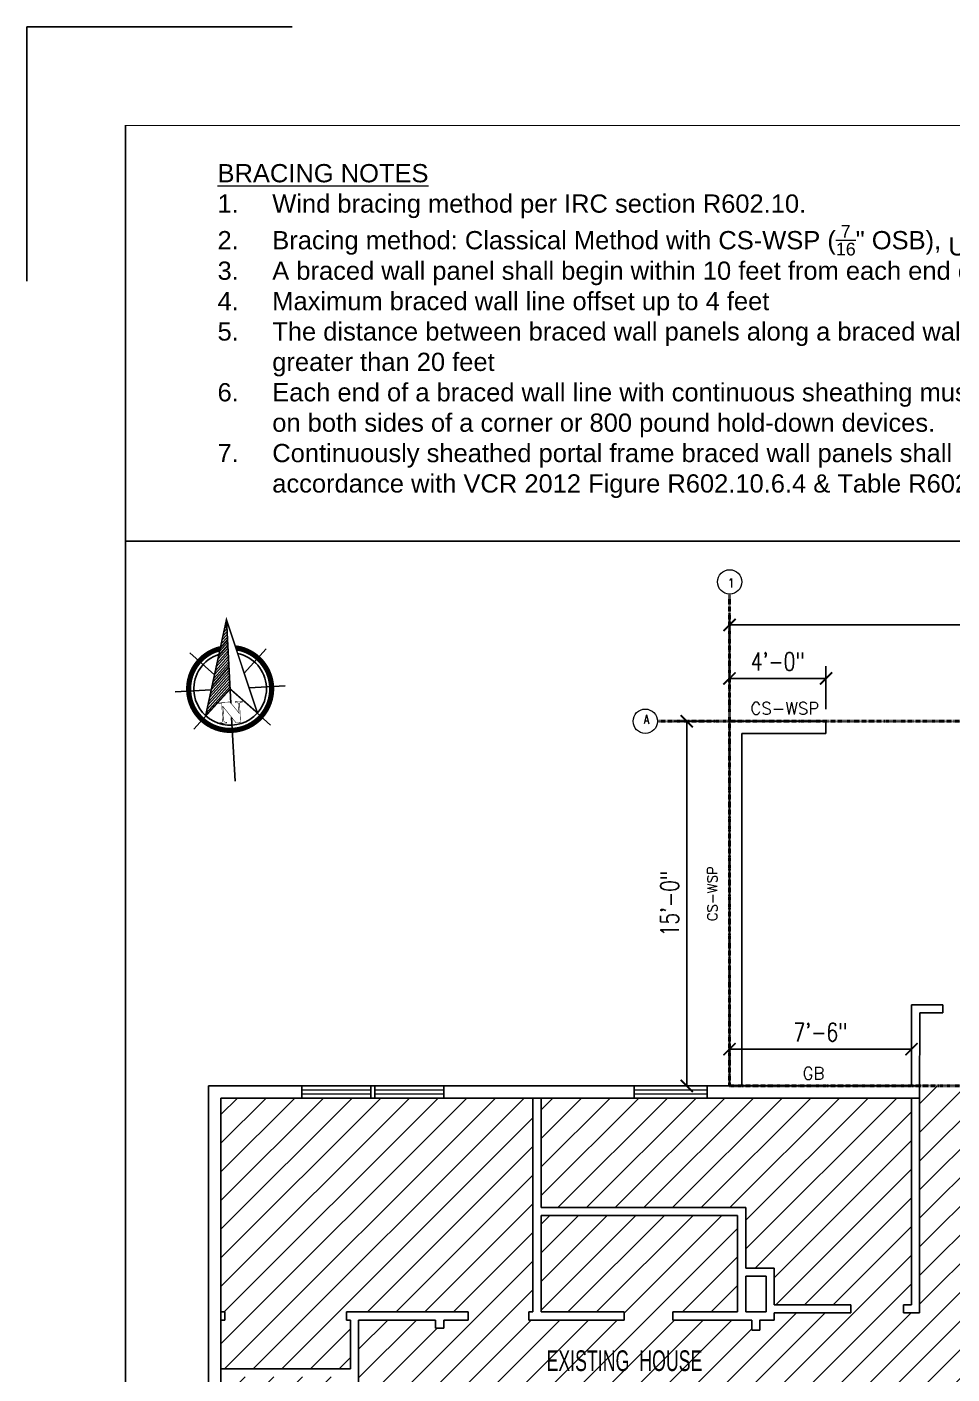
# Model space of a CAD drawing. Header units: inches. Extents: x 26998 to 46838, y -509 to 4343.
# Drawn here: x 36386 to 36843, y 2328 to 2993 of the extents above; entities that cross this region are included whole.
import ezdxf

# ---------------------------------------------------------------- set-up
doc = ezdxf.new("R2010")
doc.units = ezdxf.units.IN
doc.header["$LTSCALE"] = 0.5
doc.header["$MEASUREMENT"] = 0
doc.linetypes.add('DASHED', pattern=[0.75, 0.5, -0.25])
doc.linetypes.add('Double Dash 3_8_', pattern=[1, 0.375, -0.125, 0.125, -0.125, 0.125, -0.125])
doc.layers.get('Defpoints').update_dxf_attribs({"color": 140})
doc.layers.add('A-Anno-Text-Sect', color=7, linetype='Continuous')
doc.layers.add('Title Block', color=7, linetype='Continuous')
for name, color, linetype, lineweight in [('A-DETL', 90, 'Continuous', 9), ('G-ANNO-TEXT', 231, 'Continuous', 9), ('None', 7, 'Continuous', 0), ('TXT', 4, 'Continuous', 9)]:
    doc.layers.add(name, color=color, linetype=linetype, lineweight=lineweight)
doc.styles.add('AGSROMANS', font='romans')
doc.styles.add('Arch-Dim', font='romans.shx', dxfattribs={"width": 0.75})
doc.styles.add('ARIAL', font='arial.ttf')
doc.styles.add('RomanS_B', font='', dxfattribs={"width": 0.75, "height": 4.549842})
doc.styles.get("Standard").update_dxf_attribs({"font": 'romans.shx', "width": 0.75})
doc.styles.get('RomanS_B').set_extended_font_data('RomanS', bold=True)
doc.dimstyles.new('Aec-Arch-I-96', dxfattribs={"dimscale": 96, "dimtxt": 0.09375, "dimasz": 0.0625, "dimexe": 0.0625, "dimexo": 0.0625, "dimgap": 0.03125, "dimtad": 1, "dimdec": 4, "dimzin": 3, "dimdsep": 46, "dimlunit": 4, "dimtxsty": 'Arch-Dim', "dimblk": 'ARCHTICK', "dimcen": 0.09375, "dimazin": 2, "dimtfac": 0.75, "dimtdec": 4, "dimtix": 1, "dimtmove": 2, "dimatfit": 2, "dimfxl": 1, "dimtolj": 1, "dimtzin": 0, "dimarcsym": 0})

# ---------------------------------------------------------------- blocks, each defined once
blk = doc.blocks.new('_ArchTick')
at = {"color": 0, "linetype": 'ByBlock', "const_width": 0.15}
blk.add_lwpolyline([(-0.5, -0.5), (0.5, 0.5)], dxfattribs=at)
blk = doc.blocks.new('*D1078')
at = {"layer": 'A-Anno-Text-Sect', "color": 0, "linetype": 'Continuous', "lineweight": -2, "transparency": 16777216}
for p, q in [((36733.08, 2655.94), (36733.08, 2703.49)), ((37128.88, 2655.94), (37128.88, 2703.49)), ((36733.08, 2697.49), (37128.88, 2697.49))]:
    blk.add_line(p, q, dxfattribs=at)
at = {"layer": 'Defpoints', "color": 0, "linetype": 'Continuous', "transparency": 16777216}
for p in [(37128.88, 2697.49), (36733.08, 2649.94), (37128.88, 2649.94)]:
    blk.add_point(p, dxfattribs=at)
at = {"layer": 'A-Anno-Text-Sect', "color": 0, "linetype": 'Continuous', "lineweight": -2, "transparency": 16777216, "xscale": 6, "yscale": 6, "zscale": 6, "rotation": 180}
blk.add_blockref('_ArchTick', (36733.08, 2697.49), dxfattribs=at)
at = {"layer": 'A-Anno-Text-Sect', "color": 0, "linetype": 'Continuous', "lineweight": -2, "transparency": 16777216, "xscale": 6, "yscale": 6, "zscale": 6}
blk.add_blockref('_ArchTick', (37128.88, 2697.49), dxfattribs=at)
at = {"layer": 'A-Anno-Text-Sect', "color": 0, "linetype": 'Continuous', "transparency": 16777216, "insert": (36930.98, 2705.85), "char_height": 9, "attachment_point": 5, "style": 'Arch-Dim'}
blk.add_mtext('\\A1;33\'-0"', dxfattribs=at)
blk = doc.blocks.new('*X797')
at = {"color": 0}
for p, q in [((146.95, -410.95), (147.62, -410.29)), ((147.15, -410.22), (147.62, -409.76)), ((147.35, -409.49), (147.62, -409.23)), ((147.55, -408.76), (147.62, -408.7)), ((145.96, -414.6), (147.62, -412.94)), ((146.16, -413.87), (147.62, -412.41)), ((146.36, -413.14), (147.62, -411.88)), ((146.55, -412.41), (147.62, -411.35)), ((146.75, -411.68), (147.62, -410.82)), ((144.96, -418.25), (147.62, -415.59)), ((145.16, -417.52), (147.62, -415.06)), ((145.36, -416.79), (147.62, -414.53)), ((145.56, -416.06), (147.62, -414)), ((145.76, -415.33), (147.62, -413.47)), ((144.16, -421.17), (147.62, -417.71)), ((144.36, -420.44), (147.62, -417.18)), ((144.56, -419.71), (147.62, -416.65)), ((144.76, -418.98), (147.62, -416.12)), ((143.16, -424.82), (147.62, -420.36)), ((143.36, -424.09), (147.62, -419.83)), ((143.56, -423.36), (147.62, -419.3)), ((143.76, -422.63), (147.62, -418.77)), ((143.96, -421.9), (147.62, -418.24)), ((142.76, -426.28), (147.62, -421.42)), ((142.96, -425.55), (147.62, -420.89))]:
    blk.add_line(p, q, dxfattribs=at)
blk = doc.blocks.new('North')
for p, q in [((-0.05, 18.32), (-0.05, 2.23)), ((-2.92, 7.82), (-7.42, 12.32)), ((2.82, 7.82), (7.32, 12.32)), ((-3.71, 4.95), (-10.67, 4.95)), ((3.61, 4.95), (10.57, 4.95)), ((-2.92, 2.08), (-7.42, -2.42)), ((2.82, 2.08), (7.32, -2.42)), ((-0.05, -0.54), (-0.05, -12.88))]:
    blk.add_line(p, q)
for points, const_width in [([(-5.06, -0.01), (-0.05, 18.32), (4.95, 0.05), (-0.05, 4.95), (-5.06, -0.01)], 0.3), ([(-1.6, -0.98), (-1.6, -1.05), (-1.59, -1.12), (-1.58, -1.18), (-1.57, -1.22), (-1.56, -1.27), (-1.54, -1.31), (-1.52, -1.33), (-1.5, -1.35), (-1.47, -1.37), (-1.44, -1.38), (-1.4, -1.4), (-1.34, -1.41), (-1.28, -1.42), (-1.21, -1.43), (-1.13, -1.43), (-1.05, -1.43), (-1.05, -1.59), (-2.39, -1.59), (-2.39, -1.43), (-2.35, -1.43), (-2.28, -1.43), (-2.21, -1.43), (-2.14, -1.42), (-2.09, -1.41), (-2.04, -1.4), (-2, -1.38), (-1.96, -1.37), (-1.94, -1.35), (-1.91, -1.33), (-1.88, -1.31), (-1.86, -1.27), (-1.85, -1.23), (-1.83, -1.18), (-1.82, -1.12), (-1.81, -1.06), (-1.81, -1), (-1.81, 2.29), (-2.39, 2.29), (-2.39, 2.44), (-0.21, 2.44), (1.39, 0.24), (1.39, 1.81), (1.39, 1.88), (1.38, 1.95), (1.37, 2), (1.36, 2.06), (1.35, 2.1), (1.33, 2.14), (1.31, 2.17), (1.29, 2.19), (1.26, 2.21), (1.22, 2.23), (1.17, 2.25), (1.12, 2.26), (1.06, 2.27), (0.99, 2.28), (0.92, 2.29), (0.84, 2.29), (0.82, 2.29), (0.82, 2.44), (2.16, 2.44), (2.16, 2.29), (2.12, 2.29), (2.04, 2.29), (1.98, 2.28), (1.92, 2.27), (1.86, 2.26), (1.81, 2.25), (1.77, 2.24), (1.73, 2.22), (1.71, 2.2), (1.69, 2.18), (1.67, 2.15), (1.65, 2.1), (1.63, 2.06), (1.62, 2.01), (1.61, 1.95), (1.61, 1.88), (1.61, 1.81), (1.61, -1.59), (0.7, -1.59), (-1.6, 1.62), (-1.6, -0.98), (-1.6, -0.98)], 0.1)]:
    blk.add_lwpolyline(points, dxfattribs=dict(const_width=const_width))
at = {"const_width": 1}
for points in [[(-8.05, 4.95, 1), (7.95, 4.95, 0.359415), (1.47, 12.8, 1)], [(-1.57, 12.8, 0.359415), (-8.05, 4.95, 1)]]:
    blk.add_lwpolyline(points, format="xyb", dxfattribs=at)
for start, end in [(105.027, 180), (0, 74.973), (180, 0)]:
    blk.add_arc((-0.05, 4.95), 7, start, end)
blk.add_blockref('*X797', (-147.67, 426.84))
blk = doc.blocks.new('*D1079')
at = {"layer": 'A-Anno-Text-Sect', "color": 0, "linetype": 'Continuous', "lineweight": -2, "transparency": 16777216}
for p, q in [((36733.08, 2655.94), (36733.08, 2677.07)), ((36780.67, 2655.94), (36780.67, 2677.07)), ((36780.67, 2671.07), (36733.08, 2671.07))]:
    blk.add_line(p, q, dxfattribs=at)
at = {"layer": 'Defpoints', "color": 0, "linetype": 'Continuous', "transparency": 16777216}
for p in [(36733.08, 2671.07), (36733.08, 2649.94), (36780.67, 2649.94)]:
    blk.add_point(p, dxfattribs=at)
at = {"layer": 'A-Anno-Text-Sect', "color": 0, "linetype": 'Continuous', "lineweight": -2, "transparency": 16777216, "xscale": 6, "yscale": 6, "zscale": 6, "rotation": 180}
blk.add_blockref('_ArchTick', (36733.08, 2671.07), dxfattribs=at)
at = {"layer": 'A-Anno-Text-Sect', "color": 0, "linetype": 'Continuous', "lineweight": -2, "transparency": 16777216, "xscale": 6, "yscale": 6, "zscale": 6}
blk.add_blockref('_ArchTick', (36780.67, 2671.07), dxfattribs=at)
at = {"layer": 'A-Anno-Text-Sect', "color": 0, "linetype": 'Continuous', "transparency": 16777216, "insert": (36756.88, 2679.43), "char_height": 9, "attachment_point": 5, "style": 'Arch-Dim'}
blk.add_mtext('\\A1;4\'-0"', dxfattribs=at)
blk = doc.blocks.new('*D1082')
at = {"layer": 'A-Anno-Text-Sect', "color": 0, "linetype": 'Continuous', "lineweight": -2, "transparency": 16777216}
for p, q in [((36727.08, 2649.94), (36705.94, 2649.94)), ((36711.94, 2649.94), (36711.94, 2469.94)), ((36727.08, 2469.94), (36705.94, 2469.94))]:
    blk.add_line(p, q, dxfattribs=at)
at = {"layer": 'Defpoints', "color": 0, "linetype": 'Continuous', "transparency": 16777216}
for p in [(36733.08, 2649.94), (36711.94, 2469.94), (36733.08, 2469.94)]:
    blk.add_point(p, dxfattribs=at)
at = {"layer": 'A-Anno-Text-Sect', "color": 0, "linetype": 'Continuous', "lineweight": -2, "transparency": 16777216, "xscale": 6, "yscale": 6, "zscale": 6}
for p, rotation in [((36711.94, 2649.94), 90), ((36711.94, 2469.94), 270)]:
    blk.add_blockref('_ArchTick', p, dxfattribs=dict(at, rotation=rotation))
at = {"layer": 'A-Anno-Text-Sect', "color": 0, "linetype": 'Continuous', "transparency": 16777216, "insert": (36703.58, 2559.94), "char_height": 9, "attachment_point": 5, "rotation": 90, "style": 'Arch-Dim'}
blk.add_mtext('\\A1;15\'-0"', dxfattribs=at)
blk = doc.blocks.new('*D1088')
at = {"layer": 'A-Anno-Text-Sect', "color": 0, "linetype": 'Continuous', "lineweight": -2, "transparency": 16777216}
for p, q in [((36733.08, 2475.94), (36733.08, 2494.07)), ((36822.88, 2475.94), (36822.88, 2494.07)), ((36733.08, 2488.07), (36822.88, 2488.07))]:
    blk.add_line(p, q, dxfattribs=at)
at = {"layer": 'Defpoints', "color": 0, "linetype": 'Continuous', "transparency": 16777216}
for p in [(36822.88, 2488.07), (36733.08, 2469.94), (36822.88, 2469.94)]:
    blk.add_point(p, dxfattribs=at)
at = {"layer": 'A-Anno-Text-Sect', "color": 0, "linetype": 'Continuous', "lineweight": -2, "transparency": 16777216, "xscale": 6, "yscale": 6, "zscale": 6, "rotation": 180}
blk.add_blockref('_ArchTick', (36733.08, 2488.07), dxfattribs=at)
at = {"layer": 'A-Anno-Text-Sect', "color": 0, "linetype": 'Continuous', "lineweight": -2, "transparency": 16777216, "xscale": 6, "yscale": 6, "zscale": 6}
blk.add_blockref('_ArchTick', (36822.88, 2488.07), dxfattribs=at)
at = {"layer": 'A-Anno-Text-Sect', "color": 0, "linetype": 'Continuous', "transparency": 16777216, "insert": (36777.98, 2496.43), "char_height": 9, "attachment_point": 5, "style": 'Arch-Dim'}
blk.add_mtext('\\A1;7\'-6"', dxfattribs=at)

msp = doc.modelspace()

# ---------------------------------------------------------------- hatches: boundary and pattern name
at = {"layer": 'Title Block', "linetype": 'DASHED'}
h = msp.add_hatch(dxfattribs=at)
h.set_pattern_fill('ANSI31', color=253, scale=80)
h.set_pattern_definition([(45, (26428.937, 2797.07), (-7.071068, 7.071068), [])])
h.paths.add_polyline_path([(36588.084314, 2320.340707), (36592.084314, 2320.340707), (36592.084314, 2316.340707), (36596.084314, 2316.340707), (36596.084314, 2312.340707), (36592.084314, 2312.340707), (36592.084314, 2297.340707), (36636.084314, 2297.340707), (36636.084314, 2312.340707), (36632.084314, 2312.340707), (36632.084314, 2316.340707), (36640.084314, 2316.340707), (36640.084314, 2297.340707), (36670.084314, 2297.340707), (36670.084314, 2293.340707), (36592.084314, 2293.340707), (36592.084314, 2151.340707), (36704.084314, 2151.340707), (36704.084314, 2155.340707), (36708.084314, 2155.340707), (36708.084314, 2151.340707), (36744.084314, 2151.340707), (36744.084314, 2205.340707), (36708.084314, 2205.340707), (36708.084314, 2203.340707), (36704.084314, 2203.340707), (36704.084314, 2293.340707), (36700.084314, 2293.340707), (36700.084314, 2297.340707), (36706.084314, 2297.340707), (36706.084314, 2316.340707, -1), (36708.084314, 2316.340707), (36708.084314, 2315.340707), (36744.084314, 2315.340707), (36744.084314, 2319.340707), (36748.084314, 2319.340707), (36748.084314, 2314.2990173), (36752.084314, 2314.2990173), (36752.084314, 2310.2990173), (36748.084314, 2310.2990173), (36748.084314, 2151.340707), (36876.884314, 2151.340707), (36876.884314, 2282.2990173), (36863.484314, 2282.2990173), (36863.484314, 2286.2990173), (36876.884314, 2286.2990173), (36876.884314, 2310.2990173), (36790.084314, 2310.2990173), (36790.084314, 2286.2990173), (36803.484314, 2286.2990173), (36803.484314, 2282.2990173), (36786.084314, 2282.2990173), (36786.084314, 2310.2990173), (36782.084314, 2310.2990173), (36782.084314, 2314.2990173), (36876.884314, 2314.2990173), (36876.884314, 2319.0395355), (36882.884314, 2319.0395355), (36882.884314, 2355.0395355), (36876.884314, 2355.0395355), (36876.884314, 2463.940707), (36876.884314, 2469.940707), (36826.8985998, 2469.940707), (36826.884314, 2463.940707), (36826.884314, 2357.940707), (36818.884314, 2357.940707), (36818.884314, 2361.940707), (36822.884314, 2361.940707), (36822.884314, 2463.940707), (36771.084314, 2463.940707), (36640.084314, 2463.940707), (36640.084314, 2409.940707), (36741.084314, 2409.940707), (36741.084314, 2379.940707), (36755.084314, 2379.940707), (36755.084314, 2361.940707), (36792.884314, 2361.940707), (36792.884314, 2357.940707), (36755.084314, 2357.940707), (36755.084314, 2354.340707), (36748.084314, 2354.340707), (36748.084314, 2349.340707), (36744.084314, 2349.340707), (36744.084314, 2354.340707), (36705.084314, 2354.340707), (36705.084314, 2358.340707), (36737.084314, 2358.340707), (36737.084314, 2405.940707), (36640.084314, 2405.940707), (36640.084314, 2358.340707), (36681.084314, 2358.340707), (36681.084314, 2354.340707), (36634.084314, 2354.340707), (36634.084314, 2358.340707), (36636.084314, 2358.340707), (36636.084314, 2463.940707), (36482.084314, 2463.940707), (36482.084314, 2358.340707), (36484.084314, 2358.340707), (36484.084314, 2354.340707), (36482.084314, 2354.340707), (36482.084314, 2330.340707), (36546.084314, 2330.340707), (36546.084314, 2354.340707), (36544.084314, 2354.340707), (36544.084314, 2358.340707), (36604.084314, 2358.340707), (36604.084314, 2354.340707), (36592.084314, 2354.340707), (36592.084314, 2350.340707), (36588.084314, 2350.340707), (36588.084314, 2354.340707), (36550.084314, 2354.340707), (36550.084314, 2298.340707), (36544.084314, 2298.340707), (36544.084314, 2302.340707), (36546.084314, 2302.340707), (36546.084314, 2326.340707), (36482.084314, 2326.340707), (36482.084314, 2302.340707), (36484.084314, 2302.340707), (36484.084314, 2298.340707), (36482.084314, 2298.340707), (36482.084314, 2151.340707), (36588.084314, 2151.340707)])
h.paths.add_polyline_path([(36639.2935386, 2323.4533017), (36746.9902494, 2323.4533017), (36746.9902494, 2344.690645), (36639.2935386, 2344.690645)], flags=24)

# ---------------------------------------------------------------- linework, layer by layer
msp.add_line((36435.013813, 2738.8830128), (37929.6730477, 2738.8830128))
msp.add_lwpolyline([(36434.613813, 2944.0852231, 0.5, 0.5, 0), (37929.6730477, 2944.0852231, 0, 0, 0), (37929.6730477, 1817.6360016, 0.5, 0.5, 0), (36434.613813, 1817.6360016, 0.5, 0.5, 0)], format="xyseb")
at = {"const_width": 0.5}
msp.add_lwpolyline([(36435.013813, 1817.6360016), (36435.013813, 2944.0852231)], dxfattribs=at)
msp.add_lwpolyline([(36435.013813, 1817.6360016), (36435.013813, 2944.0852231)], dxfattribs=at)
at = {"layer": 'A-DETL', "linetype": 'Double Dash 3_8_', "lineweight": 40}
for p, q in [((36733.084314, 2712.399041), (36733.084314, 2469.940707)), ((36697.5019877, 2649.940707), (37157.5019877, 2649.940707)), ((36733.084314, 2469.940707), (37159.7085651, 2469.940707))]:
    msp.add_line(p, q, dxfattribs=at)
at = {"layer": 'A-DETL'}
for centre in [(36733.1221552, 2718.7325961), (36691.5019877, 2649.940707)]:
    msp.add_circle(centre, 6, dxfattribs=at)
at = {"layer": 'Title Block'}
for p, q in [((36517.240438, 2992.6621831), (36386.436853, 2992.6621831)), ((36517.240438, 2992.6621831), (36386.436853, 2992.6621831)), ((36517.240438, 2992.6621831), (36386.436853, 2992.6621831)), ((36517.240438, 2992.6621831), (36386.436853, 2992.6621831)), ((36517.240438, 2992.6621831), (36386.436853, 2992.6621831)), ((36517.240438, 2992.6621831), (36386.436853, 2992.6621831)), ((36386.436853, 2992.6621831), (36386.436853, 2867.1717031)), ((36386.436853, 2992.6621831), (36386.436853, 2867.1717031)), ((36386.436853, 2992.6621831), (36386.436853, 2867.1717031)), ((36386.436853, 2992.6621831), (36386.436853, 2867.1717031)), ((36517.240438, 2992.6621831), (36386.436853, 2992.6621831)), ((36517.240438, 2992.6621831), (36386.436853, 2992.6621831)), ((36517.240438, 2992.6621831), (36386.436853, 2992.6621831)), ((36517.240438, 2992.6621831), (36386.436853, 2992.6621831)), ((36517.240438, 2992.6621831), (36386.436853, 2992.6621831)), ((36517.240438, 2992.6621831), (36386.436853, 2992.6621831)), ((36386.436853, 2992.6621831), (36386.436853, 2867.1717031)), ((36386.436853, 2992.6621831), (36386.436853, 2867.1717031)), ((36386.436853, 2992.6621831), (36386.436853, 2867.1717031)), ((36386.436853, 2992.6621831), (36386.436853, 2867.1717031)), ((36435.013813, 2944.0852231), (36435.013813, 1817.6360016)), ((36733.084314, 2649.940707), (36780.6719569, 2649.940707)), ((36733.084314, 2469.940707), (36733.084314, 2649.940707)), ((36780.6719569, 2649.940707), (36780.6719569, 2643.940707)), ((36739.084314, 2643.940707), (36780.6719569, 2643.940707)), ((36739.084314, 2469.940707), (36739.084314, 2643.940707)), ((36822.884314, 2509.940707), (36838.384314, 2509.940707)), ((36822.884314, 2469.940707), (36822.884314, 2509.940707)), ((36838.384314, 2505.940707), (36838.384314, 2509.940707)), ((36826.884314, 2463.940707), (36826.984314, 2505.940707)), ((36826.984314, 2505.940707), (36838.384314, 2505.940707)), ((36832.884314, 2505.940707), (36838.384314, 2505.940707)), ((36476.084314, 2469.940707), (36522.084314, 2469.940707)), ((36476.084314, 2145.340707), (36476.084314, 2469.940707)), ((36476.084314, 2469.940707), (36771.084314, 2469.940707)), ((36522.084314, 2469.940707), (36522.084314, 2463.940707)), ((36522.084314, 2469.940707), (36522.084314, 2463.940707)), ((36556.084314, 2469.940707), (36556.084314, 2463.940707)), ((36558.084314, 2469.940707), (36558.084314, 2463.940707)), ((36592.084314, 2469.940707), (36686.084314, 2469.940707)), ((36592.084314, 2469.940707), (36592.084314, 2463.940707)), ((36592.084314, 2469.940707), (36592.084314, 2463.940707)), ((36686.084314, 2469.940707), (36686.084314, 2463.940707)), ((36686.084314, 2469.940707), (36686.084314, 2463.940707)), ((36701.084314, 2469.940707), (36705.084314, 2469.940707)), ((36722.084314, 2469.940707), (36771.084314, 2469.940707)), ((36722.084314, 2469.940707), (36722.084314, 2463.940707)), ((36722.084314, 2469.940707), (36722.084314, 2463.940707)), ((36771.084314, 2469.940707), (36826.8985998, 2469.940707)), ((36482.084314, 2463.940707), (36522.084314, 2463.940707)), ((36482.084314, 2151.340707), (36482.084314, 2463.940707)), ((36482.084314, 2463.940707), (36771.084314, 2463.940707)), ((36592.084314, 2463.940707), (36686.084314, 2463.940707)), ((36636.084314, 2358.340707), (36636.084314, 2463.940707)), ((36640.084314, 2409.940707), (36640.084314, 2463.940707)), ((36722.084314, 2463.940707), (36771.084314, 2463.940707)), ((36771.084314, 2463.940707), (36826.884314, 2463.940707)), ((36822.884314, 2361.940707), (36822.884314, 2463.940707)), ((36826.884314, 2357.940707), (36826.884314, 2463.940707)), ((36640.084314, 2409.940707), (36741.084314, 2409.940707)), ((36741.084314, 2379.940707), (36741.084314, 2409.940707)), ((36640.084314, 2405.940707), (36737.084314, 2405.940707)), ((36640.084314, 2358.340707), (36640.084314, 2405.940707)), ((36737.084314, 2358.340707), (36737.084314, 2405.940707)), ((36741.084314, 2379.940707), (36755.084314, 2379.940707)), ((36741.084314, 2375.940707), (36751.084314, 2375.940707)), ((36741.084314, 2358.340707), (36741.084314, 2375.940707)), ((36751.084314, 2358.340707), (36751.084314, 2375.940707)), ((36755.084314, 2361.940707), (36755.084314, 2379.940707)), ((36755.084314, 2361.940707), (36792.884314, 2361.940707)), ((36792.884314, 2357.940707), (36792.884314, 2361.940707)), ((36818.884314, 2361.940707), (36822.884314, 2361.940707)), ((36818.884314, 2357.940707), (36818.884314, 2361.940707)), ((36482.084314, 2358.340707), (36484.084314, 2358.340707)), ((36482.084314, 2354.340707), (36484.084314, 2354.340707)), ((36484.084314, 2354.340707), (36484.084314, 2358.340707)), ((36544.084314, 2358.340707), (36604.084314, 2358.340707)), ((36544.084314, 2354.340707), (36544.084314, 2358.340707)), ((36544.084314, 2354.340707), (36546.084314, 2354.340707)), ((36546.084314, 2330.340707), (36546.084314, 2354.340707)), ((36550.084314, 2354.340707), (36588.084314, 2354.340707)), ((36550.084314, 2298.340707), (36550.084314, 2354.340707)), ((36588.084314, 2350.340707), (36588.084314, 2354.340707)), ((36592.084314, 2354.340707), (36604.084314, 2354.340707)), ((36592.084314, 2350.340707), (36592.084314, 2354.340707)), ((36604.084314, 2354.340707), (36604.084314, 2358.340707)), ((36634.084314, 2354.340707), (36634.084314, 2358.340707)), ((36634.084314, 2358.340707), (36636.084314, 2358.340707)), ((36634.084314, 2354.340707), (36681.084314, 2354.340707)), ((36640.084314, 2358.340707), (36681.084314, 2358.340707)), ((36681.084314, 2354.340707), (36681.084314, 2358.340707)), ((36705.084314, 2354.340707), (36705.084314, 2358.340707)), ((36705.084314, 2358.340707), (36737.084314, 2358.340707)), ((36705.084314, 2354.340707), (36744.084314, 2354.340707)), ((36741.084314, 2358.340707), (36751.084314, 2358.340707)), ((36744.084314, 2349.340707), (36744.084314, 2354.340707)), ((36748.084314, 2354.340707), (36755.084314, 2354.340707)), ((36748.084314, 2349.340707), (36748.084314, 2354.340707)), ((36755.084314, 2357.940707), (36792.884314, 2357.940707)), ((36755.084314, 2354.340707), (36755.084314, 2357.940707)), ((36818.884314, 2357.940707), (36826.884314, 2357.940707)), ((36588.084314, 2350.340707), (36592.084314, 2350.340707)), ((36744.084314, 2349.340707), (36748.084314, 2349.340707)), ((36482.084314, 2330.340707), (36546.084314, 2330.340707))]:
    msp.add_line(p, q, dxfattribs=at)
at = {"layer": 'TXT'}
for p, q in [((36522.084314, 2467.940707), (36556.084314, 2467.940707)), ((36558.084314, 2467.940707), (36592.084314, 2467.940707)), ((36686.084314, 2467.940707), (36722.084314, 2467.940707)), ((36522.084314, 2465.940707), (36556.084314, 2465.940707)), ((36558.084314, 2465.940707), (36592.084314, 2465.940707)), ((36686.084314, 2465.940707), (36722.084314, 2465.940707))]:
    msp.add_line(p, q, dxfattribs=at)

# ---------------------------------------------------------------- block references
at = {"xscale": 2.559999999999999, "yscale": 2.559999999999999, "zscale": 2.559999999999999, "rotation": 3.052882514792429}
msp.add_blockref('North', (36487.4889664, 2653.2422116), dxfattribs=at)

# ---------------------------------------------------------------- texts
at = {"insert": (36642.7693096, 2339.3847884), "char_height": 10.2011616, "attachment_point": 1}
msp.add_mtext_dynamic_manual_height_columns('{\\fArial Narrow|b0|i0|c0|p34;EXISTING  HOUSE}', width=449.552153467, gutter_width=33.75, heights=[0], dxfattribs=at)
at = {"layer": 'G-ANNO-TEXT', "color": 7, "char_height": 4.5498418, "width": 11.664, "attachment_point": 1, "line_spacing_factor": 0.957141, "style": 'RomanS_B'}
for s, insert in [('1', (36732.4273236, 2720.4526503)), ('A', (36690.8071561, 2653.1265142))]:
    msp.add_mtext(s, dxfattribs=dict(at, insert=insert))
at = {"layer": 'None', "color": 7, "insert": (36480.4705834, 2924.9756198), "char_height": 9, "width": 497.047113526, "attachment_point": 1, "style": 'ARIAL'}
msp.add_mtext('\\pxi-3,l3,t3;{\\LBRACING NOTES}\\P1.^IWind bracing method per IRC section R602.10.\\P{\\A1;2.^IBracing method: Classical Method with CS-WSP (\\H0.7x;\\S7/16;\\H1.42857x;" OSB)}, UNO.\\P3.^IA braced wall panel shall begin within 10 feet from each end of a braced wall line\\P4.^IMaximum braced wall line offset up to 4 feet\\P5.^IThe distance between braced wall panels along a braced wall line shall be no greater than 20 feet\\P{\\C0;6.^IEach end of a braced wall line with continuous sheathing must have a 24-inch panel on both sides of a corner or 800 pound hold-down devices.\\P7.^IContinuously sheathed portal frame braced wall panels shall be constructed in accordance with VCR 2012 Figure R602.10.6.4 & Table R602.10.6.4. }', dxfattribs=at)
at = {"layer": 'Title Block', "char_height": 6, "width": 299.701435645, "attachment_point": 3, "style": 'AGSROMANS'}
for s, insert in [('CS-WSP', (36777.3289868, 2659.2859486)), ('GB', (36779.936853, 2479.1360131))]:
    msp.add_mtext(s, dxfattribs=dict(at, insert=insert))
at = {"layer": 'Title Block', "insert": (36722.1881981, 2578.4019218), "char_height": 4.8, "width": 239.761148516, "attachment_point": 3, "rotation": 90, "style": 'AGSROMANS'}
msp.add_mtext('CS-WSP', dxfattribs=at)

# ---------------------------------------------------------------- dimensions: what is measured, and where the dimension line sits
at = {"layer": 'A-Anno-Text-Sect', "color": 6, "linetype": 'Continuous'}
for base, p1, p2, picture, middle in [((37128.884314, 2697.4934357), (36733.084314, 2649.940707), (37128.884314, 2649.940707), '*D1078', (36930.984314, 2705.8505785)), ((36733.084314, 2671.0695574), (36780.6719569, 2649.940707), (36733.084314, 2649.940707), '*D1079', (36756.8781355, 2679.4267003)), ((36822.884314, 2488.0695574), (36733.084314, 2469.940707), (36822.884314, 2469.940707), '*D1088', (36777.984314, 2496.4267003))]:
    dim = msp.add_linear_dim(base=base, p1=p1, p2=p2, dimstyle='Aec-Arch-I-96', override={"dimdec": 0}, dxfattribs=at)
    dim.commit()
    dim.dimension.update_dxf_attribs({"geometry": picture, "text_midpoint": middle})
dim = msp.add_linear_dim(base=(36711.936853, 2469.940707), p1=(36733.084314, 2649.940707), p2=(36733.084314, 2469.940707), angle=90, dimstyle='Aec-Arch-I-96', override={"dimdec": 0}, dxfattribs=at)
dim.commit()
dim.dimension.update_dxf_attribs({"geometry": '*D1082', "text_midpoint": (36703.5797101, 2559.940707)})

doc.saveas('drawing.dxf')
